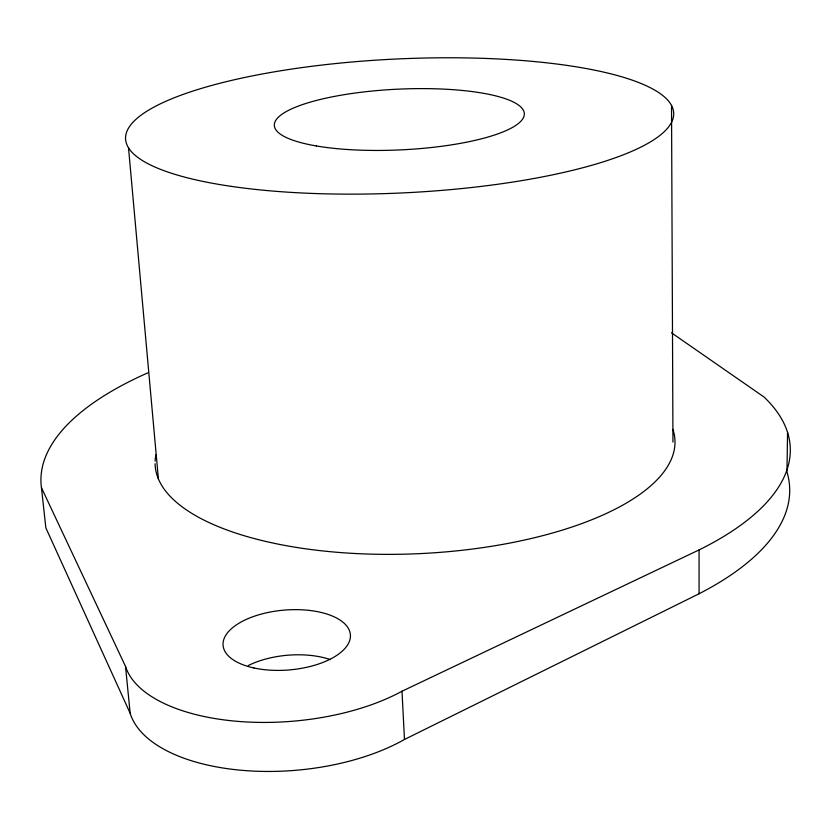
<?xml version="1.0" encoding="UTF-8"?>
<svg xmlns="http://www.w3.org/2000/svg" width="829" height="829" viewBox="0 0 829 829"><rect width="100%" height="100%" fill="white"/><g stroke="black" fill="none" stroke-linecap="round" stroke-linejoin="round"><path stroke-width="1.24" d="M147.945 372.812A375.05 146.94 -2.7 0 0 41.45 487.721L45.864 527.876L130.153 713.251A161.686 79.46 -5 0 0 239.643 770.11A161.686 79.46 -5 0 0 404.479 739.468L699.065 593.761L699.065 549.928A375.05 146.94 -2.7 0 0 763.996 396.998L671.469 332.802M787.55 432.355L786.97 471.981A372.542 152.526 -2.7 0 1 699.065 593.761M41.45 487.721L125.531 666.433A162.981 76.745 -4.8 0 0 235.716 721.189A162.981 76.745 -4.8 0 0 402.003 691.231L699.065 549.928M125.531 666.433L130.153 713.251M128.516 147.8L158.391 478.913M402.003 691.231L404.479 739.468M671.521 105.47L672.961 442.064M248.244 665.563A63.377 31.077 -4.9 0 1 330.388 659.604M672.91 429.391A260.202 101.221 -2.7 0 1 432.541 552.902A260.202 101.221 -2.7 0 1 155.085 463.732M155.116 461.183A260.202 101.221 -2.7 0 1 155.893 454.852M253.923 667.967A63.885 30.02 -4.8 0 0 350.429 636.371A63.885 30.02 -4.8 0 0 255.829 615.719A63.885 30.02 -4.8 0 0 253.923 667.967M231.208 186.359A274.358 67.025 -2.7 0 0 671.086 123.169A274.358 67.025 -2.7 0 0 296.595 68.351A274.358 67.025 -2.7 0 0 231.208 186.359M316.274 145.945A125.117 30.383 -2.7 0 0 521.742 120.246A125.117 30.383 -2.7 0 0 359.983 92.402A125.117 30.383 -2.7 0 0 316.274 145.945"/></g></svg>
